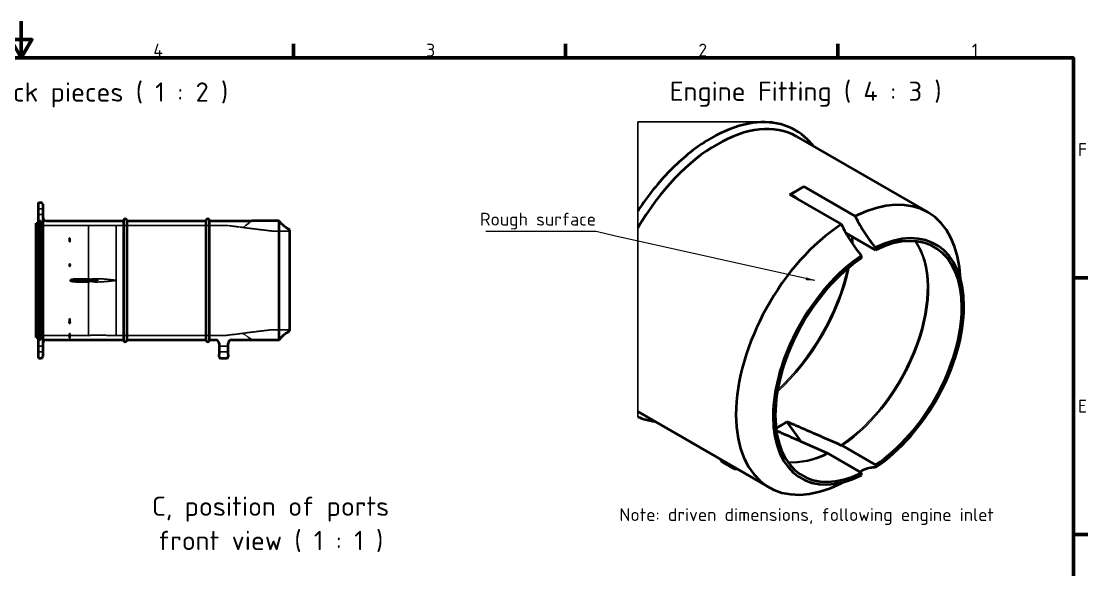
# Model space of a CAD drawing. Header units: millimetres. Extents: x -69 to 1188, y -60 to 840.
# Drawn here: x 594 to 1176, y 541 to 840 of the extents above; entities that cross this region are included whole.
import ezdxf

# ---------------------------------------------------------------- set-up
doc = ezdxf.new("R2010")
doc.units = ezdxf.units.MM
doc.header["$LTSCALE"] = 2
doc.linetypes.add('DASHED', pattern=[0.2067, 0.1654, -0.0413])
for name, color, linetype, lineweight in [('Border (ISO)', 7, 'Continuous', 70), ('Hidden (ISO)', 7, 'DASHED', 35), ('Symbol (ISO)', 7, 'Continuous', 25), ('Visible (ISO)', 7, 'Continuous', 50), ('Visible Narrow (ISO)', 7, 'Continuous', 35)]:
    doc.layers.add(name, color=color, linetype=linetype, lineweight=lineweight)
doc.styles.add('Note Text (DIN)', font='isocpeur.ttf')
doc.dimstyles.new('Default - Method 2a (DIN)$7', dxfattribs={"dimscale": 2, "dimtxt": 3.5, "dimasz": 2.5, "dimexe": 3.175, "dimexo": 0.8, "dimgap": 0.8, "dimtad": 1, "dimtih": 1, "dimtoh": 1, "dimrnd": 1e-08, "dimtxsty": 'Note Text (DIN)', "dimcen": 0.09, "dimdle": 10, "dimclrd": 256, "dimclre": 256, "dimclrt": 256, "dimazin": 2, "dimtfac": 1, "dimtmove": 0, "dimatfit": 3, "dimfxl": 1, "dimtolj": 1, "dimlwd": -1, "dimlwe": -1, "dimarcsym": 0})

# ---------------------------------------------------------------- blocks, each defined once
blk = doc.blocks.new('Borders Default Border')
at = {"layer": 'Border (ISO)'}
for p, q in [((371.25, 410), (371.25, 413.9)), ((445.5, 410), (445.5, 413.9)), ((519.75, 410), (519.75, 413.9)), ((584, 350), (587.9, 350)), ((584, 280), (587.9, 280))]:
    blk.add_line(p, q, dxfattribs=at)
at = {"layer": 'Border (ISO)', "flags": 128}
for points in [[(297, 420), (297, 410), (294.11, 415), (299.89, 415), (297, 410)], [(10, 10), (10, 410), (584, 410), (584, 10), (10, 10)]]:
    blk.add_lwpolyline(points, dxfattribs=at)
at = {"layer": 'Border (ISO)', "char_height": 3.5, "attachment_point": 7, "style": 'Note Text (DIN)'}
for s, insert in [('4', (333.03, 410.4)), ('3', (407.45, 410.4)), ('2', (481.7, 410.4)), ('1', (556.3, 410.4)), ('F', (585.23, 383.25)), ('E', (585.23, 313.25))]:
    blk.add_mtext(s, dxfattribs=dict(at, insert=insert))

msp = doc.modelspace()

# ---------------------------------------------------------------- linework, layer by layer
at = {"layer": 'Hidden (ISO)'}
for p, q in [((605.707, 737.682), (603.307, 737.682)), ((605.707, 734.582), (603.307, 734.582)), ((602.057, 728.632), (630.707, 728.632)), ((603.307, 731.232), (604.557, 731.232)), ((603.307, 729.782), (604.557, 729.782)), ((604.557, 731.232), (604.557, 666.032)), ((604.807, 666.757), (604.807, 730.507)), ((630.707, 699.532), (630.707, 728.632)), ((645.723, 698.632), (645.723, 728.632)), ((645.723, 728.632), (705.707, 728.632)), ((715.006, 727.53), (706.067, 728.611)), ((719.788, 731.071), (714.925, 727.471)), ((605.707, 726.699), (603.307, 726.699)), ((605.707, 723.599), (603.307, 723.599)), ((620.207, 721.613), (620.207, 719.846)), ((620.707, 721.613), (620.707, 719.846)), ((730.887, 725.558), (740.535, 725.558)), ((620.207, 707.044), (620.207, 706.397)), ((620.707, 707.044), (620.707, 706.397)), ((605.707, 700.182), (603.307, 700.182)), ((620.707, 698.456), (620.707, 698.882)), ((620.707, 698.882), (635.223, 698.882)), ((620.707, 698.382), (620.707, 698.456)), ((620.707, 698.382), (635.223, 698.382)), ((630.707, 699.532), (624.307, 699.532)), ((645.723, 668.632), (645.723, 698.632)), ((605.707, 697.082), (603.307, 697.082)), ((630.707, 697.732), (624.307, 697.732)), ((630.707, 668.632), (630.707, 697.732)), ((620.107, 675.651), (620.107, 677.419)), ((620.707, 675.651), (620.707, 677.419)), ((605.707, 673.666), (603.307, 673.666)), ((605.707, 670.566), (603.307, 670.566)), ((620.207, 667.24), (620.207, 669.655)), ((620.707, 667.24), (620.707, 669.655)), ((715.006, 669.735), (706.067, 668.654)), ((714.925, 669.794), (719.788, 666.194)), ((740.535, 671.707), (730.887, 671.707)), ((602.057, 668.632), (630.707, 668.632)), ((603.307, 667.482), (604.557, 667.482)), ((603.307, 666.032), (604.557, 666.032)), ((645.723, 668.632), (705.707, 668.632)), ((605.707, 662.682), (603.307, 662.682)), ((605.707, 659.582), (603.307, 659.582)), ((706.907, 662.682), (701.907, 662.682)), ((706.907, 659.582), (701.907, 659.582))]:
    msp.add_line(p, q, dxfattribs=at)
for centre, radius, start, end in [((604.457, 730.507), 0.35, 0, 73.39845), ((604.457, 730.507), 0.35, 286.60155, 0), ((705.707, 725.632), 3, 83.107897, 90), ((604.457, 666.757), 0.35, 0, 73.39845), ((604.457, 666.757), 0.35, 286.60155, 0), ((705.707, 671.632), 3, 270, 276.892103)]:
    msp.add_arc(centre, radius, start, end, dxfattribs=at)
for points, knots in [([(630.707, 728.632), (630.707, 728.632), (630.708, 728.632), (630.718, 728.632), (630.731, 728.632), (630.772, 728.632), (630.804, 728.632), (630.905, 728.631), (630.989, 728.63), (631.278, 728.629), (631.542, 728.627), (632.676, 728.622), (633.854, 728.62), (636.273, 728.618), (638.49, 728.622), (641.732, 728.628), (642.726, 728.63), (644.085, 728.631), (644.491, 728.632), (645.061, 728.632), (645.223, 728.632), (645.449, 728.632), (645.515, 728.632), (645.639, 728.632), (645.69, 728.632), (645.707, 728.632)], [0.1439435, 0.1439435, 0.1439435, 0.1439435, 0.1444502, 0.1444502, 0.14546184, 0.14546184, 0.14688935, 0.14688935, 0.14965181, 0.14965181, 0.15694218, 0.15694218, 0.18596891, 0.18596891, 0.27261663, 0.27261663, 0.30923565, 0.30923565, 0.3245394, 0.3245394, 0.33078459, 0.33078459, 0.33328058, 0.33328058, 0.33557873, 0.33557873, 0.33557873, 0.33557873]), ([(645.707, 728.632), (645.708, 728.632), (645.71, 728.632), (645.714, 728.632), (645.716, 728.632), (645.719, 728.632), (645.721, 728.632), (645.723, 728.632), (645.723, 728.632), (645.723, 728.632)], [0.000260163, 0.000260163, 0.000260163, 0.000260163, 0.00071889, 0.00071889, 0.00143778, 0.00143778, 0.0021566699, 0.0021566699, 0.0028755599, 0.0028755599, 0.0028755599, 0.0028755599]), ([(620.457, 721.436), (620.488, 721.436), (620.521, 721.44), (620.583, 721.459), (620.611, 721.472), (620.656, 721.504), (620.675, 721.524), (620.7, 721.567), (620.707, 721.591), (620.707, 721.636), (620.7, 721.659), (620.675, 721.703), (620.656, 721.722), (620.611, 721.754), (620.583, 721.767), (620.521, 721.785), (620.488, 721.789), (620.425, 721.789), (620.392, 721.785), (620.33, 721.767), (620.302, 721.754), (620.258, 721.722), (620.238, 721.703), (620.213, 721.659), (620.207, 721.636), (620.207, 721.591), (620.213, 721.567), (620.238, 721.524), (620.258, 721.504), (620.302, 721.472), (620.33, 721.459), (620.392, 721.44), (620.425, 721.436), (620.457, 721.436)], [0, 0, 0, 0, 0.00941721, 0.00941721, 0.01883441, 0.01883441, 0.02825162, 0.02825162, 0.03766883, 0.03766883, 0.04708604, 0.04708604, 0.05650324, 0.05650324, 0.06592045, 0.06592045, 0.07533766, 0.07533766, 0.08475487, 0.08475487, 0.09417207, 0.09417207, 0.10358928, 0.10358928, 0.11300649, 0.11300649, 0.12242369, 0.12242369, 0.1318409, 0.1318409, 0.14125811, 0.14125811, 0.15067532, 0.15067532, 0.15067532, 0.15067532]), ([(620.457, 719.668), (620.425, 719.668), (620.392, 719.673), (620.33, 719.691), (620.302, 719.704), (620.258, 719.736), (620.238, 719.756), (620.213, 719.8), (620.207, 719.823), (620.207, 719.868), (620.213, 719.891), (620.238, 719.935), (620.258, 719.955), (620.302, 719.986), (620.33, 719.999), (620.392, 720.017), (620.425, 720.022), (620.488, 720.022), (620.521, 720.017), (620.583, 719.999), (620.611, 719.986), (620.656, 719.955), (620.675, 719.935), (620.7, 719.891), (620.707, 719.868), (620.707, 719.823), (620.7, 719.8), (620.675, 719.756), (620.656, 719.736), (620.611, 719.704), (620.583, 719.691), (620.521, 719.673), (620.488, 719.668), (620.457, 719.668)], [0, 0, 0, 0, 0.00941721, 0.00941721, 0.01883443, 0.01883443, 0.02825164, 0.02825164, 0.03766886, 0.03766886, 0.04708607, 0.04708607, 0.05650329, 0.05650329, 0.0659205, 0.0659205, 0.07533771, 0.07533771, 0.08475493, 0.08475493, 0.09417214, 0.09417214, 0.10358936, 0.10358936, 0.11300657, 0.11300657, 0.12242378, 0.12242378, 0.131841, 0.131841, 0.14125821, 0.14125821, 0.15067543, 0.15067543, 0.15067543, 0.15067543]), ([(620.457, 706.638), (620.425, 706.638), (620.392, 706.632), (620.33, 706.608), (620.302, 706.589), (620.258, 706.546), (620.238, 706.519), (620.213, 706.46), (620.207, 706.427), (620.207, 706.367), (620.213, 706.334), (620.238, 706.275), (620.258, 706.248), (620.302, 706.205), (620.33, 706.186), (620.392, 706.161), (620.425, 706.155), (620.488, 706.155), (620.521, 706.161), (620.583, 706.186), (620.611, 706.205), (620.656, 706.248), (620.675, 706.275), (620.7, 706.334), (620.707, 706.367), (620.707, 706.427), (620.7, 706.46), (620.675, 706.519), (620.656, 706.546), (620.611, 706.589), (620.583, 706.608), (620.521, 706.632), (620.488, 706.638), (620.457, 706.638)], [0, 0, 0, 0, 0.00941721, 0.00941721, 0.01883443, 0.01883443, 0.02825164, 0.02825164, 0.03766886, 0.03766886, 0.04708607, 0.04708607, 0.05650329, 0.05650329, 0.0659205, 0.0659205, 0.07533771, 0.07533771, 0.08475493, 0.08475493, 0.09417214, 0.09417214, 0.10358936, 0.10358936, 0.11300657, 0.11300657, 0.12242378, 0.12242378, 0.131841, 0.131841, 0.14125821, 0.14125821, 0.15067543, 0.15067543, 0.15067543, 0.15067543]), ([(620.707, 698.882), (620.707, 698.895), (620.709, 698.907), (620.717, 698.934), (620.724, 698.947), (620.745, 698.979), (620.761, 698.997), (620.813, 699.041), (620.853, 699.068), (620.998, 699.144), (621.125, 699.191), (621.485, 699.292), (621.74, 699.343), (622.324, 699.429), (622.654, 699.464), (623.357, 699.513), (623.73, 699.528), (624.173, 699.532), (624.24, 699.532), (624.307, 699.532)], [-3.1415927, -3.1415927, -3.1415927, -3.1415927, -3.0838149, -3.0838149, -3.0203199, -3.0203199, -2.9374498, -2.9374498, -2.8092072, -2.8092072, -2.5688818, -2.5688818, -2.2547225, -2.2547225, -1.9405633, -1.9405633, -1.626404, -1.626404, -1.5707963, -1.5707963, -1.5707963, -1.5707963]), ([(620.707, 698.382), (620.707, 698.37), (620.709, 698.357), (620.717, 698.331), (620.724, 698.317), (620.745, 698.286), (620.761, 698.268), (620.813, 698.223), (620.853, 698.197), (620.998, 698.121), (621.125, 698.074), (621.485, 697.973), (621.74, 697.922), (622.324, 697.836), (622.654, 697.801), (623.357, 697.752), (623.73, 697.737), (624.173, 697.733), (624.24, 697.732), (624.307, 697.732)], [-3.1415927, -3.1415927, -3.1415927, -3.1415927, -3.0838149, -3.0838149, -3.0203199, -3.0203199, -2.9374498, -2.9374498, -2.8092072, -2.8092072, -2.5688818, -2.5688818, -2.2547225, -2.2547225, -1.9405633, -1.9405633, -1.626404, -1.626404, -1.5707963, -1.5707963, -1.5707963, -1.5707963]), ([(645.707, 698.651), (645.679, 698.655), (645.48, 698.683), (642.723, 699.054), (639.613, 699.375), (635.739, 699.547), (634.149, 699.568), (632.515, 699.386), (632.191, 699.339), (631.639, 699.222), (631.349, 699.146), (631.017, 698.996), (630.906, 698.936), (630.791, 698.829), (630.759, 698.792), (630.721, 698.72), (630.711, 698.688), (630.705, 698.623), (630.708, 698.592), (630.727, 698.53), (630.743, 698.5), (630.794, 698.43), (630.834, 698.393), (630.963, 698.296), (631.071, 698.242), (631.478, 698.072), (631.865, 697.99), (633.388, 697.719), (635.03, 697.721), (637.734, 697.776), (639.778, 697.939), (642.332, 698.195), (643.174, 698.288), (644.341, 698.431), (644.683, 698.475), (645.4, 698.57), (645.671, 698.608), (645.707, 698.613)], [0, 0, 0, 0, 0.00834597, 0.00834597, 0.08236164, 0.08236164, 0.12163673, 0.12163673, 0.13077307, 0.13077307, 0.13830688, 0.13830688, 0.14156402, 0.14156402, 0.14296214, 0.14296214, 0.14397465, 0.14397465, 0.14489584, 0.14489584, 0.14590144, 0.14590144, 0.1474486, 0.1474486, 0.15068172, 0.15068172, 0.16055429, 0.16055429, 0.20806468, 0.20806468, 0.30139494, 0.30139494, 0.34567181, 0.34567181, 0.36413018, 0.36413018, 0.3845799, 0.3845799, 0.3845799, 0.3845799]), ([(630.707, 699.532), (630.707, 699.532), (630.707, 699.532), (630.711, 699.531), (630.723, 699.528), (630.756, 699.52), (630.786, 699.512), (630.9, 699.485), (631.012, 699.458), (631.341, 699.383), (631.627, 699.319), (631.861, 699.269)], [-0.152796101, -0.152796101, -0.152796101, -0.152796101, -0.152420658, -0.152420658, -0.150342525, -0.150342525, -0.146697186, -0.146697186, -0.137799014, -0.137799014, -0.117424672, -0.117424672, -0.117424672, -0.117424672]), ([(645.707, 698.613), (645.708, 698.614), (645.71, 698.614), (645.714, 698.616), (645.716, 698.617), (645.719, 698.621), (645.721, 698.623), (645.723, 698.627), (645.723, 698.63), (645.723, 698.635), (645.723, 698.637), (645.721, 698.642), (645.719, 698.644), (645.716, 698.648), (645.714, 698.649), (645.71, 698.651), (645.708, 698.651), (645.707, 698.651)], [0.000260163, 0.000260163, 0.000260163, 0.000260163, 0.00071889, 0.00071889, 0.00143778, 0.00143778, 0.0021566699, 0.0021566699, 0.0028755599, 0.0028755599, 0.0035944499, 0.0035944499, 0.0043133399, 0.0043133399, 0.0050322299, 0.0050322299, 0.0054909569, 0.0054909569, 0.0054909569, 0.0054909569]), ([(631.861, 697.996), (631.661, 697.953), (631.453, 697.907), (631.147, 697.838), (631.014, 697.807), (630.861, 697.77), (630.813, 697.759), (630.755, 697.745), (630.736, 697.74), (630.71, 697.733), (630.707, 697.732), (630.707, 697.732), (630.707, 697.732), (630.707, 697.732)], [-0.19393636, -0.19393636, -0.19393636, -0.19393636, -0.176476279, -0.176476279, -0.165099999, -0.165099999, -0.160034361, -0.160034361, -0.156979732, -0.156979732, -0.153798731, -0.153798731, -0.153798083, -0.153798083, -0.153798083, -0.153798083]), ([(620.407, 677.632), (620.369, 677.632), (620.329, 677.627), (620.255, 677.605), (620.221, 677.589), (620.168, 677.551), (620.145, 677.527), (620.114, 677.474), (620.107, 677.446), (620.107, 677.393), (620.114, 677.364), (620.145, 677.312), (620.168, 677.288), (620.221, 677.251), (620.255, 677.235), (620.329, 677.213), (620.369, 677.208), (620.444, 677.208), (620.484, 677.213), (620.558, 677.235), (620.592, 677.251), (620.645, 677.288), (620.668, 677.312), (620.699, 677.364), (620.707, 677.393), (620.707, 677.446), (620.699, 677.474), (620.668, 677.527), (620.645, 677.551), (620.592, 677.589), (620.558, 677.605), (620.484, 677.627), (620.444, 677.632), (620.407, 677.632)], [0, 0, 0, 0, 0.01130068, 0.01130068, 0.02260136, 0.02260136, 0.03390205, 0.03390205, 0.04520273, 0.04520273, 0.05650341, 0.05650341, 0.06780409, 0.06780409, 0.07910477, 0.07910477, 0.09040545, 0.09040545, 0.10170614, 0.10170614, 0.11300682, 0.11300682, 0.1243075, 0.1243075, 0.13560818, 0.13560818, 0.14690886, 0.14690886, 0.15820954, 0.15820954, 0.16951023, 0.16951023, 0.18081091, 0.18081091, 0.18081091, 0.18081091]), ([(620.457, 669.591), (620.425, 669.591), (620.392, 669.592), (620.33, 669.599), (620.302, 669.604), (620.258, 669.615), (620.238, 669.622), (620.213, 669.638), (620.207, 669.646), (620.207, 669.663), (620.213, 669.671), (620.238, 669.688), (620.258, 669.695), (620.302, 669.707), (620.33, 669.712), (620.392, 669.719), (620.425, 669.72), (620.488, 669.72), (620.521, 669.719), (620.583, 669.712), (620.611, 669.707), (620.656, 669.695), (620.675, 669.688), (620.7, 669.671), (620.707, 669.663), (620.707, 669.646), (620.7, 669.638), (620.675, 669.622), (620.656, 669.615), (620.611, 669.604), (620.583, 669.599), (620.521, 669.592), (620.488, 669.591), (620.457, 669.591)], [0, 0, 0, 0, 0.00941721, 0.00941721, 0.01883443, 0.01883443, 0.02825164, 0.02825164, 0.03766886, 0.03766886, 0.04708607, 0.04708607, 0.05650329, 0.05650329, 0.0659205, 0.0659205, 0.07533771, 0.07533771, 0.08475493, 0.08475493, 0.09417214, 0.09417214, 0.10358936, 0.10358936, 0.11300657, 0.11300657, 0.12242378, 0.12242378, 0.131841, 0.131841, 0.14125821, 0.14125821, 0.15067543, 0.15067543, 0.15067543, 0.15067543]), ([(620.457, 667.176), (620.488, 667.176), (620.521, 667.178), (620.583, 667.184), (620.611, 667.189), (620.656, 667.2), (620.675, 667.207), (620.7, 667.223), (620.707, 667.232), (620.707, 667.248), (620.7, 667.257), (620.675, 667.273), (620.656, 667.28), (620.611, 667.292), (620.583, 667.297), (620.521, 667.304), (620.488, 667.305), (620.425, 667.305), (620.392, 667.304), (620.33, 667.297), (620.302, 667.292), (620.258, 667.28), (620.238, 667.273), (620.213, 667.257), (620.207, 667.248), (620.207, 667.232), (620.213, 667.223), (620.238, 667.207), (620.258, 667.2), (620.302, 667.189), (620.33, 667.184), (620.392, 667.178), (620.425, 667.176), (620.457, 667.176)], [0, 0, 0, 0, 0.00941721, 0.00941721, 0.01883441, 0.01883441, 0.02825162, 0.02825162, 0.03766883, 0.03766883, 0.04708604, 0.04708604, 0.05650324, 0.05650324, 0.06592045, 0.06592045, 0.07533766, 0.07533766, 0.08475487, 0.08475487, 0.09417207, 0.09417207, 0.10358928, 0.10358928, 0.11300649, 0.11300649, 0.12242369, 0.12242369, 0.1318409, 0.1318409, 0.14125811, 0.14125811, 0.15067532, 0.15067532, 0.15067532, 0.15067532]), ([(645.707, 668.632), (645.679, 668.632), (645.48, 668.632), (642.723, 668.633), (639.613, 668.641), (635.728, 668.646), (634.114, 668.647), (632.371, 668.641), (631.912, 668.639), (631.308, 668.636), (631.042, 668.635), (630.83, 668.633), (630.789, 668.633), (630.732, 668.633), (630.719, 668.632), (630.709, 668.632), (630.707, 668.632), (630.707, 668.632)], [0, 0, 0, 0, 0.00834597, 0.00834597, 0.08236164, 0.08236164, 0.12198308, 0.12198308, 0.13405182, 0.13405182, 0.14064222, 0.14064222, 0.14230901, 0.14230901, 0.14372825, 0.14372825, 0.14458704, 0.14458704, 0.14458704, 0.14458704]), ([(645.723, 668.632), (645.723, 668.632), (645.723, 668.632), (645.721, 668.632), (645.719, 668.632), (645.716, 668.632), (645.714, 668.632), (645.71, 668.632), (645.708, 668.632), (645.707, 668.632)], [0.0086266798, 0.0086266798, 0.0086266798, 0.0086266798, 0.0093455698, 0.0093455698, 0.0100644597, 0.0100644597, 0.0107833497, 0.0107833497, 0.0112420767, 0.0112420767, 0.0112420767, 0.0112420767])]:
    msp.add_open_spline(points, degree=3, knots=knots, dxfattribs=at)
for points, weights in [([(714.925, 727.471), (722.991, 726.493), (730.527, 725.58)], [1.00061655601, 1.00088030566, 1]), ([(730.527, 671.685), (722.991, 670.771), (714.925, 669.794)], [1, 1.00088030566, 1.00061655601])]:
    msp.add_rational_spline(points, weights, degree=2, dxfattribs=at)
for points in [[(730.527, 725.58), (730.65, 725.565), (730.772, 725.558), (730.887, 725.558)], [(730.887, 671.707), (730.772, 671.707), (730.65, 671.7), (730.527, 671.685)]]:
    msp.add_open_spline(points, degree=3, dxfattribs=at)
at = {"layer": 'Visible (ISO)'}
for p, q in [((1002.976, 785.219), (1003.924, 784.672)), ((1016.952, 777.15), (1088.516, 735.833)), ((1041.412, 729.229), (1013.37, 745.419)), ((1020.912, 749.773), (1048.954, 733.584)), ((603.307, 656.132), (603.307, 741.132)), ((603.307, 741.132), (604.707, 741.132)), ((605.707, 740.132), (605.707, 657.132)), ((602.057, 667.482), (602.057, 729.782)), ((602.057, 729.782), (603.307, 729.782)), ((607.707, 731.132), (649.707, 731.132)), ((649.707, 731.132), (649.707, 666.132)), ((651.707, 666.132), (651.707, 731.132)), ((651.707, 731.132), (694.707, 731.132)), ((694.707, 731.132), (694.707, 666.132)), ((696.707, 666.132), (696.707, 731.132)), ((696.707, 731.132), (719.871, 731.132)), ((719.871, 731.132), (719.788, 731.071)), ((734.659, 731.071), (719.788, 731.071)), ((734.659, 666.194), (734.659, 731.071)), ((740.535, 671.105), (740.535, 726.16)), ((1060.033, 715.184), (1043.98, 724.453)), ((1060.033, 716.494), (1060.033, 715.184)), ((1052.491, 710.83), (1052.491, 712.14)), ((602.057, 667.482), (603.307, 667.482)), ((607.707, 666.132), (649.707, 666.132)), ((651.707, 666.132), (694.707, 666.132)), ((696.707, 666.132), (699.907, 666.132)), ((701.907, 664.365), (701.907, 658.132)), ((706.907, 658.132), (706.907, 664.365)), ((708.907, 666.132), (719.871, 666.132)), ((719.788, 666.194), (734.659, 666.194)), ((719.788, 666.194), (719.871, 666.132)), ((701.907, 657.132), (701.907, 658.132)), ((706.907, 658.132), (706.907, 657.132)), ((603.307, 656.132), (604.707, 656.132)), ((702.907, 656.132), (705.907, 656.132)), ((930.286, 627.039), (1001.849, 585.722)), ((1019.437, 610.628), (1011.744, 621.648)), ((1041.842, 608.434), (1060.033, 597.932)), ((976.986, 599.278), (982.643, 596.012)), ((1052.491, 593.577), (1034.3, 604.08)), ((1052.491, 592.267), (1052.491, 593.577)), ((1060.033, 597.932), (1060.033, 596.622))]:
    msp.add_line(p, q, dxfattribs=at)
for centre, radius, start, end in [((604.707, 740.132), 1, 0, 90), ((607.707, 733.132), 2, 180, 270), ((650.707, 731.132), 1, 0, 180), ((695.707, 731.132), 1, 0, 180), ((607.707, 664.132), 2, 90, 180), ((650.707, 666.132), 1, 180, 0), ((695.707, 666.132), 1, 180, 0), ((699.907, 664.132), 2, 0, 90), ((708.907, 664.132), 2, 90, 180), ((604.707, 657.132), 1, 270, 0), ((702.907, 657.132), 1, 180, 270), ((705.907, 657.132), 1, 270, 0)]:
    msp.add_arc(centre, radius, start, end, dxfattribs=at)
for centre, major_axis, ratio, start_param, end_param in [((973.619, 702.095), (43.333, 75.056), 0.5773503, 0, 1.5707963), ((934.528, 724.664), (102.865, 40.191), 0.1246661, 5.5356106, 5.6587653), ((1045.183, 660.777), (43.333, 75.056), 0.5773503, 5.5448225, 7.0070061), ((1045.183, 660.777), (-43.333, -75.056), 0.5773503, 3.9885682, 7.0070061), ((1056.262, 654.381), (36.8, 63.739), 0.5773503, 3.9995182, 6.9960561), ((1056.262, 654.381), (36, 62.354), 0.5773503, 4.0011328, 6.9944415), ((1056.262, 654.381), (-36.8, -63.739), 0.5773503, 3.9995182, 6.9960561), ((1056.262, 654.381), (-36, -62.354), 0.5773503, 4.0011328, 6.9944415), ((920.169, 745.23), (-91.284, 123.799), 0.4800017, 3.051492, 3.1465079), ((1045.183, 660.777), (43.333, 75.056), 0.5773503, 4.0316815, 4.039857)]:
    msp.add_ellipse(centre, major_axis=major_axis, ratio=ratio, start_param=start_param, end_param=end_param, dxfattribs=at)
for points, knots in [([(1026.209, 771.806), (1025.62, 772.583), (1025.005, 773.33), (1020.532, 778.329), (1015.768, 781.465), (1005.058, 784.982), (999.146, 785.395), (986.513, 783.601), (979.758, 781.274), (966.153, 774.069), (959.302, 769.142), (946.272, 757.234), (940.096, 750.255), (933.085, 740.571), (931.661, 738.495), (930.286, 736.379)], [5.2590876, 5.2590876, 5.2590876, 5.2590876, 5.3104998, 5.3104998, 5.6180463, 5.6180463, 5.9226479, 5.9226479, 6.2418836, 6.2418836, 6.5668402, 6.5668402, 6.8914417, 6.8914417, 6.97749, 6.97749, 6.97749, 6.97749]), ([(1048.954, 733.584), (1049.792, 731.909), (1050.667, 730.29), (1053.189, 725.917), (1055.149, 722.895), (1058.164, 718.824), (1059.094, 717.634), (1060.033, 716.494)], [4.24896347, 4.24896347, 4.24896347, 4.24896347, 4.44629251, 4.44629251, 4.81682226, 4.81682226, 4.97558008, 4.97558008, 4.97558008, 4.97558008]), ([(740.535, 726.16), (740.037, 726.434), (739.543, 726.734), (737.944, 727.804), (736.905, 728.673), (735.568, 730.012), (735.103, 730.524), (734.659, 731.071)], [6.87898214, 6.87898214, 6.87898214, 6.87898214, 7.03773996, 7.03773996, 7.40826972, 7.40826972, 7.60559875, 7.60559875, 7.60559875, 7.60559875]), ([(1052.491, 712.14), (1051.552, 713.279), (1050.621, 714.47), (1047.607, 718.54), (1045.647, 721.563), (1043.125, 725.935), (1042.249, 727.555), (1041.412, 729.229)], [6.87898214, 6.87898214, 6.87898214, 6.87898214, 7.03773996, 7.03773996, 7.40826972, 7.40826972, 7.60559875, 7.60559875, 7.60559875, 7.60559875]), ([(620.457, 707.285), (620.488, 707.285), (620.521, 707.279), (620.583, 707.255), (620.611, 707.236), (620.656, 707.193), (620.675, 707.166), (620.7, 707.107), (620.707, 707.074), (620.707, 707.014), (620.7, 706.981), (620.675, 706.922), (620.656, 706.895), (620.611, 706.852), (620.583, 706.833), (620.521, 706.808), (620.488, 706.802), (620.425, 706.802), (620.392, 706.808), (620.33, 706.833), (620.302, 706.852), (620.258, 706.895), (620.238, 706.922), (620.213, 706.981), (620.207, 707.014), (620.207, 707.074), (620.213, 707.107), (620.238, 707.166), (620.258, 707.193), (620.302, 707.236), (620.33, 707.255), (620.392, 707.279), (620.425, 707.285), (620.457, 707.285)], [0, 0, 0, 0, 0.00941721, 0.00941721, 0.01883441, 0.01883441, 0.02825162, 0.02825162, 0.03766883, 0.03766883, 0.04708604, 0.04708604, 0.05650324, 0.05650324, 0.06592045, 0.06592045, 0.07533766, 0.07533766, 0.08475487, 0.08475487, 0.09417207, 0.09417207, 0.10358928, 0.10358928, 0.11300649, 0.11300649, 0.12242369, 0.12242369, 0.1318409, 0.1318409, 0.14125811, 0.14125811, 0.15067532, 0.15067532, 0.15067532, 0.15067532]), ([(634.973, 698.632), (634.973, 698.664), (634.979, 698.697), (635.005, 698.759), (635.024, 698.787), (635.068, 698.831), (635.097, 698.851), (635.158, 698.876), (635.192, 698.882), (635.223, 698.882), (635.254, 698.882), (635.288, 698.876), (635.349, 698.851), (635.378, 698.831), (635.422, 698.787), (635.441, 698.759), (635.467, 698.697), (635.473, 698.664), (635.473, 698.632)], [0.113006487, 0.113006487, 0.113006487, 0.113006487, 0.122423694, 0.122423694, 0.131840902, 0.131840902, 0.141258109, 0.141258109, 0.150675316, 0.150675316, 0.150675316, 0.160092523, 0.160092523, 0.169509731, 0.169509731, 0.178926938, 0.178926938, 0.188344145, 0.188344145, 0.188344145, 0.188344145]), ([(635.473, 698.632), (635.473, 698.601), (635.467, 698.567), (635.441, 698.506), (635.422, 698.478), (635.378, 698.433), (635.349, 698.414), (635.288, 698.389), (635.254, 698.382), (635.192, 698.382), (635.158, 698.389), (635.097, 698.414), (635.068, 698.433), (635.024, 698.478), (635.005, 698.506), (634.979, 698.567), (634.973, 698.601), (634.973, 698.632)], [0.037668829, 0.037668829, 0.037668829, 0.037668829, 0.047086036, 0.047086036, 0.056503244, 0.056503244, 0.065920451, 0.065920451, 0.075337658, 0.075337658, 0.084754865, 0.084754865, 0.094172073, 0.094172073, 0.10358928, 0.10358928, 0.113006487, 0.113006487, 0.113006487, 0.113006487]), ([(620.407, 675.865), (620.444, 675.865), (620.484, 675.859), (620.558, 675.837), (620.592, 675.821), (620.645, 675.783), (620.668, 675.759), (620.699, 675.706), (620.707, 675.678), (620.707, 675.625), (620.699, 675.596), (620.668, 675.544), (620.645, 675.521), (620.592, 675.483), (620.558, 675.467), (620.484, 675.446), (620.444, 675.44), (620.369, 675.44), (620.329, 675.446), (620.255, 675.467), (620.221, 675.483), (620.168, 675.521), (620.145, 675.544), (620.114, 675.596), (620.107, 675.625), (620.107, 675.678), (620.114, 675.706), (620.145, 675.759), (620.168, 675.783), (620.221, 675.821), (620.255, 675.837), (620.329, 675.859), (620.369, 675.865), (620.407, 675.865)], [0, 0, 0, 0, 0.01130067, 0.01130067, 0.02260134, 0.02260134, 0.03390201, 0.03390201, 0.04520268, 0.04520268, 0.05650335, 0.05650335, 0.06780402, 0.06780402, 0.07910469, 0.07910469, 0.09040536, 0.09040536, 0.10170603, 0.10170603, 0.1130067, 0.1130067, 0.12430737, 0.12430737, 0.13560804, 0.13560804, 0.14690871, 0.14690871, 0.15820938, 0.15820938, 0.16951005, 0.16951005, 0.18081072, 0.18081072, 0.18081072, 0.18081072]), ([(734.659, 666.194), (735.103, 666.741), (735.568, 667.252), (736.905, 668.592), (737.944, 669.46), (739.543, 670.53), (740.037, 670.83), (740.535, 671.105)], [4.24896347, 4.24896347, 4.24896347, 4.24896347, 4.44629251, 4.44629251, 4.81682226, 4.81682226, 4.97558008, 4.97558008, 4.97558008, 4.97558008]), ([(975.49, 600.94), (975.545, 600.82), (975.608, 600.699), (975.827, 600.33), (976.011, 600.085), (976.451, 599.64), (976.707, 599.44), (976.986, 599.278)], [1.96733418, 1.96733418, 1.96733418, 1.96733418, 2.04203522, 2.04203522, 2.19911486, 2.19911486, 2.35619449, 2.35619449, 2.35619449, 2.35619449]), ([(984.831, 595.547), (984.699, 595.535), (984.563, 595.529), (984.134, 595.534), (983.83, 595.571), (983.224, 595.729), (982.923, 595.851), (982.643, 596.012)], [3.53813051, 3.53813051, 3.53813051, 3.53813051, 3.61283155, 3.61283155, 3.76991118, 3.76991118, 3.92699082, 3.92699082, 3.92699082, 3.92699082]), ([(1060.033, 596.622), (1059.094, 596.566), (1058.164, 596.45), (1055.149, 595.861), (1053.189, 595.101), (1051.537, 594.144), (1051.53, 594.14), (1051.522, 594.136)], [6.87898214, 6.87898214, 6.87898214, 6.87898214, 7.03773996, 7.03773996, 7.40826972, 7.40826972, 7.4098708, 7.4098708, 7.4098708, 7.4098708])]:
    msp.add_open_spline(points, degree=3, knots=knots, dxfattribs=at)
for points, weights in [([(1017.967, 742.765), (1015.93, 744.225), (1013.875, 745.699)], [1.00067667034, 1.00067285537, 1.00064795757]), ([(1011.744, 621.648), (1026.952, 614.995), (1041.163, 608.779)], [1.00061655601, 1.00088030566, 1]), ([(1033.621, 604.424), (1020.214, 610.289), (1005.921, 616.541)], [1, 1.0008304593, 1.00064275694])]:
    msp.add_rational_spline(points, weights, degree=2, dxfattribs=at)
for points in [[(930.286, 624.197), (933.183, 622.939), (936.29, 622.102), (939.543, 621.694)], [(1041.163, 608.779), (1041.395, 608.677), (1041.625, 608.56), (1041.842, 608.434)], [(1034.3, 604.08), (1034.082, 604.205), (1033.853, 604.323), (1033.621, 604.424)], [(1041.412, 587.971), (1041.549, 588.087), (1041.687, 588.2), (1041.825, 588.31)]]:
    msp.add_open_spline(points, degree=3, dxfattribs=at)
at = {"layer": 'Visible Narrow (ISO)'}
for p, q in [((1002.976, 785.219), (930.286, 785.219)), ((930.286, 785.219), (930.286, 736.379)), ((930.286, 727.113), (930.286, 736.378)), ((930.286, 727.113), (930.286, 627.039)), ((930.286, 624.198), (930.286, 627.039))]:
    msp.add_line(p, q, dxfattribs=at)
for centre, major_axis, start_param, end_param in [((990.59, 692.297), (40, 69.282), 5.4173991, 5.4625933), ((991.268, 691.905), (39.971, 69.232), 5.4101807, 5.4632674), ((1037.392, 665.275), (36.029, 62.404), 4.0010732, 6.0166359), ((1038.071, 664.883), (36, 62.354), 4.0011328, 6.0277617), ((991.268, 691.905), (39.971, 69.232), 4.1989702, 5.2258077), ((990.59, 692.297), (40, 69.282), 4.2148641, 5.2099138), ((979.653, 603.897), (-2.667, -4.619), 5.768459, 6.2831853), ((1037.392, 665.275), (-36.029, -62.404), 0.2665494, 0.7113158), ((1038.071, 664.883), (-36, -62.354), 0.2554236, 0.7112562), ((985.31, 600.631), (-2.667, -4.619), 5.768459, 6.2831853)]:
    msp.add_ellipse(centre, major_axis=major_axis, ratio=0.5773503, start_param=start_param, end_param=end_param, dxfattribs=at)

# ---------------------------------------------------------------- block references
at = {"xscale": 2, "yscale": 2, "zscale": 2}
msp.add_blockref('Borders Default Border', (0, 0), dxfattribs=at)

# ---------------------------------------------------------------- texts
at = {"layer": 'Symbol (ISO)', "style": 'Note Text (DIN)'}
for s, insert, char_height, width, attachment_point in [('\\fISOCPEUR|b0|i0;\\H10.5000;Front and back pieces ( 1 : 2 )', (605.418, 806.672), 10.5, 198.37986, 2), ('\\fISOCPEUR|b0|i0;\\H10.5000;Engine Fitting ( 4 : 3 )', (1021.929, 807.083), 10.5, 145.88961, 2), ('\\fISOCPEUR|b0|i0;Rough surface', (907.581, 726.413), 7, 61.57143, 9), ('\\fISOCPEUR|b0|i0;Note: driven dimensions, following engine inlet', (920.314, 574.306), 7, 199.03896, 1)]:
    msp.add_mtext(s, dxfattribs=dict(at, insert=insert, char_height=char_height, width=width, attachment_point=attachment_point))
at = {"layer": 'Symbol (ISO)', "insert": (730.02, 580.626), "char_height": 10.5, "width": 127.51947, "attachment_point": 2, "line_spacing_factor": 1.068348, "style": 'Note Text (DIN)'}
msp.add_mtext('\\fISOCPEUR|b0|i0;\\H10.5000;C, position of ports\\P\\fISOCPEUR|b0|i0;\\H10.5000;front view ( 1 : 1 )', dxfattribs=at)

# ---------------------------------------------------------------- leaders
at = {"layer": 'Symbol (ISO)', "annotation_type": 0, "has_hookline": 1, "hookline_direction": 1, "text_width": 60.2}
msp.add_leader([(1027.013, 698.481), (917.446, 722.873), (907.581, 725.246)], dimstyle='Default - Method 2a (DIN)$7', override={"dimgap": 0, "dimtad": 1}, dxfattribs=at)

doc.saveas('drawing.dxf')
